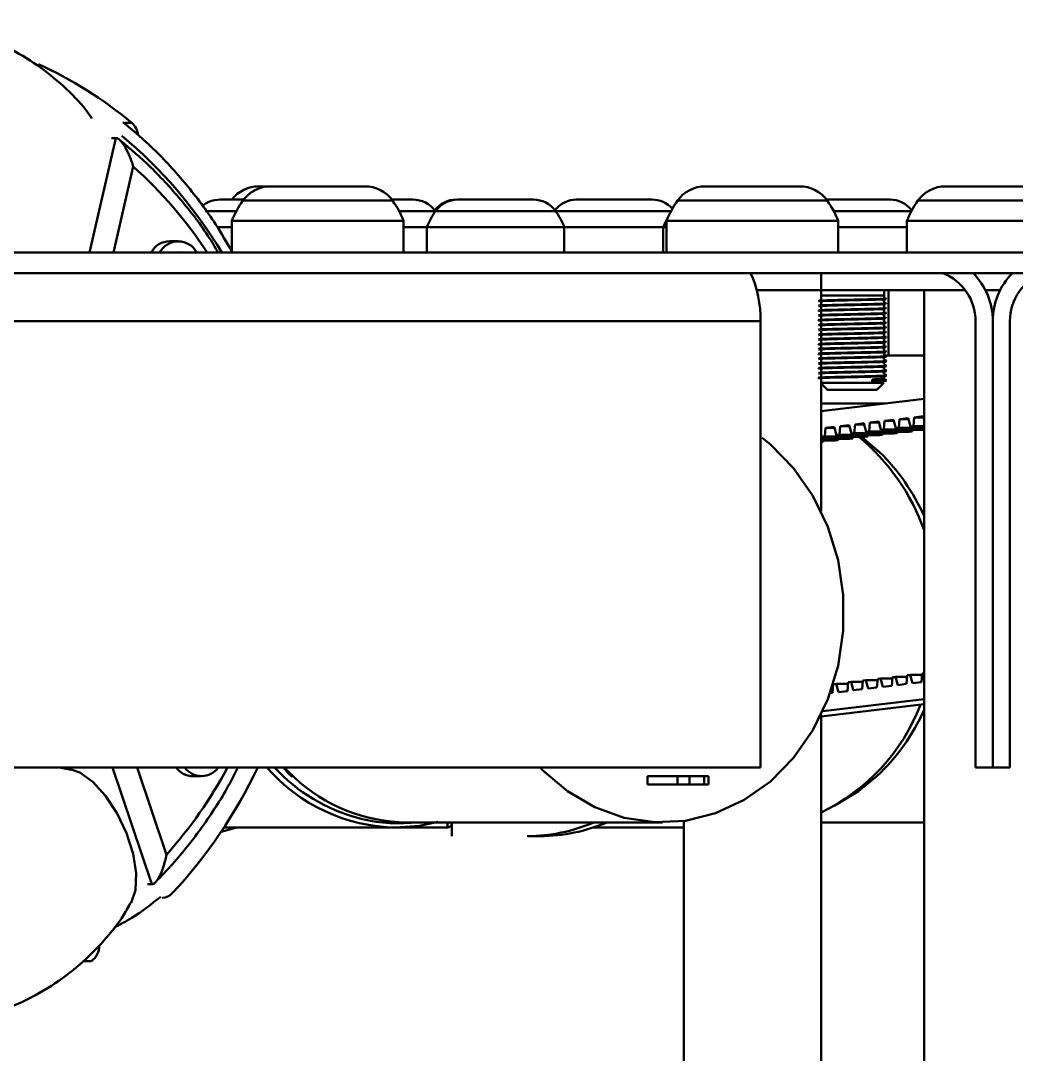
# Model space of a CAD drawing. Header units: millimetres. Extents: x 263 to 2983, y 441 to 2500.
# Drawn here: x 647.5 to 705.5, y 2439.4 to 2499.6 of the extents above; entities that cross this region are included whole.
import ezdxf

# ---------------------------------------------------------------- set-up
doc = ezdxf.new("R2010")
doc.units = ezdxf.units.MM
doc.header["$LTSCALE"] = 0.5
doc.layers.add('BOL', color=7, linetype='Continuous', lineweight=50)

msp = doc.modelspace()

# ---------------------------------------------------------------- linework, layer by layer
at = {"layer": 'BOL'}
for p, q in [((653.642, 2493.645), (654.011, 2493.645)), ((651.557, 2486.096), (653.085, 2492.766)), ((653.085, 2492.766), (652.835, 2492.766)), ((654.099, 2491.098), (652.953, 2486.096)), ((661.414, 2489.95), (662.101, 2489.95)), ((662.101, 2489.95), (662.163, 2489.95)), ((662.163, 2489.95), (665.424, 2489.95)), ((665.424, 2489.95), (667.58, 2489.95)), ((687.414, 2489.95), (689.606, 2489.95)), ((689.606, 2489.95), (692.838, 2489.95)), ((692.838, 2489.95), (692.894, 2489.95)), ((701.414, 2489.95), (703.606, 2489.95)), ((703.606, 2489.95), (706.838, 2489.95)), ((659.148, 2489.179), (659.175, 2489.179)), ((659.175, 2489.179), (660.523, 2489.179)), ((660.476, 2489.116), (669.204, 2489.116)), ((669.158, 2489.179), (670.388, 2489.179)), ((673.005, 2489.179), (673.031, 2489.179)), ((673.031, 2489.179), (675.537, 2489.179)), ((675.537, 2489.179), (677.388, 2489.179)), ((679.919, 2489.179), (680.406, 2489.179)), ((680.406, 2489.179), (683.489, 2489.179)), ((683.489, 2489.179), (684.303, 2489.179)), ((685.79, 2489.116), (694.518, 2489.116)), ((694.471, 2489.179), (697.345, 2489.179)), ((697.345, 2489.179), (698.159, 2489.179)), ((699.79, 2489.116), (708.518, 2489.116)), ((658.295, 2488.512), (660.1, 2488.512)), ((669.58, 2488.512), (671.688, 2488.512)), ((671.688, 2488.512), (671.705, 2488.512)), ((671.705, 2488.512), (678.688, 2488.512)), ((678.688, 2488.512), (684.305, 2488.512)), ((684.305, 2488.512), (685.414, 2488.512)), ((694.894, 2488.512), (698.162, 2488.512)), ((698.162, 2488.512), (699.414, 2488.512)), ((659.84, 2487.95), (659.84, 2486.096)), ((659.84, 2487.95), (669.84, 2487.95)), ((669.84, 2486.096), (669.84, 2487.95)), ((685.154, 2487.95), (685.154, 2486.096)), ((685.154, 2487.95), (695.154, 2487.95)), ((695.154, 2486.096), (695.154, 2487.95)), ((699.154, 2487.95), (699.154, 2486.096)), ((699.154, 2487.95), (709.154, 2487.95)), ((658.981, 2487.579), (659.84, 2487.579)), ((669.84, 2487.579), (671.197, 2487.579)), ((671.197, 2487.579), (671.197, 2486.096)), ((671.197, 2487.579), (679.197, 2487.579)), ((679.197, 2486.096), (679.197, 2487.579)), ((679.197, 2487.579), (684.625, 2487.579)), ((684.625, 2487.579), (684.967, 2487.579)), ((684.967, 2487.579), (684.967, 2486.096)), ((684.967, 2487.579), (685.154, 2487.579)), ((695.154, 2487.579), (698.482, 2487.579)), ((698.482, 2487.579), (699.154, 2487.579)), ((656.718, 2486.756), (656.219, 2486.756)), ((1174.154, 2486.096), (444.154, 2486.096)), ((656.871, 2486.123), (656.8, 2486.096)), ((656.898, 2486.096), (656.871, 2486.123)), ((1174.154, 2484.896), (444.154, 2484.896)), ((694.154, 2483.896), (694.154, 2484.896)), ((694.154, 2483.896), (690.411, 2483.896)), ((694.154, 2471.022), (694.154, 2483.896)), ((702.554, 2483.896), (694.154, 2483.896)), ((697.82, 2483.596), (694.154, 2483.596)), ((697.807, 2483.506), (697.807, 2483.576)), ((697.82, 2483.499), (697.807, 2483.507)), ((697.82, 2483.896), (697.82, 2480.096)), ((698.088, 2483.896), (698.088, 2480.096)), ((700.154, 2483.896), (700.154, 2283.896)), ((704.582, 2483.896), (703.741, 2483.896)), ((697.807, 2483.226), (697.807, 2483.296)), ((697.82, 2483.219), (697.807, 2483.227)), ((697.807, 2482.946), (697.807, 2483.016)), ((697.82, 2482.939), (697.807, 2482.947)), ((697.807, 2482.666), (697.807, 2482.736)), ((697.82, 2482.659), (697.807, 2482.667)), ((697.807, 2482.386), (697.807, 2482.456)), ((697.82, 2482.379), (697.807, 2482.387)), ((690.625, 2482.096), (616.756, 2482.096)), ((690.625, 2456.096), (690.625, 2482.096)), ((697.807, 2482.106), (697.807, 2482.176)), ((697.82, 2482.099), (697.807, 2482.107)), ((697.807, 2481.826), (697.807, 2481.896)), ((697.82, 2481.819), (697.807, 2481.827)), ((697.807, 2481.546), (697.807, 2481.616)), ((703.154, 2482.096), (703.154, 2456.096)), ((704.154, 2456.096), (704.154, 2482.096)), ((705.154, 2482.096), (705.154, 2456.096)), ((697.82, 2481.539), (697.807, 2481.547)), ((697.807, 2481.266), (697.807, 2481.336)), ((697.82, 2481.259), (697.807, 2481.267)), ((697.807, 2480.986), (697.807, 2481.056)), ((697.82, 2480.979), (697.807, 2480.987)), ((697.807, 2480.706), (697.807, 2480.776)), ((697.82, 2480.699), (697.807, 2480.707)), ((697.807, 2480.426), (697.807, 2480.496)), ((697.82, 2480.419), (697.807, 2480.427)), ((697.807, 2480.146), (697.807, 2480.216)), ((697.82, 2480.139), (697.807, 2480.147)), ((697.807, 2479.866), (697.807, 2479.936)), ((697.82, 2480.096), (698.088, 2480.096)), ((697.959, 2480.059), (697.895, 2480.096)), ((698.088, 2480.096), (700.154, 2480.096)), ((697.807, 2479.586), (697.807, 2479.656)), ((697.807, 2479.306), (697.807, 2479.376)), ((697.124, 2478.706), (697.124, 2478.496)), ((697.219, 2478.583), (697.219, 2478.618)), ((697.807, 2479.026), (697.807, 2479.096)), ((697.807, 2478.746), (697.807, 2478.816)), ((694.154, 2478.496), (697.124, 2478.496)), ((694.154, 2478.47), (694.527, 2478.096)), ((694.527, 2478.096), (696.873, 2478.096)), ((696.873, 2478.096), (697.407, 2478.096)), ((697.124, 2478.496), (697.807, 2478.496)), ((697.407, 2478.096), (697.807, 2478.496)), ((700.154, 2477.566), (694.154, 2476.853)), ((697.883, 2477.296), (694.154, 2477.296)), ((696.995, 2476.185), (696.952, 2475.677)), ((697.51, 2476.246), (696.995, 2476.185)), ((696.995, 2476.185), (697.526, 2476.185)), ((697.51, 2476.246), (697.641, 2475.759)), ((697.856, 2476.287), (697.814, 2475.78)), ((698.371, 2476.349), (697.856, 2476.287)), ((697.856, 2476.287), (698.388, 2476.287)), ((698.371, 2476.349), (698.503, 2475.862)), ((698.718, 2476.39), (698.675, 2475.882)), ((699.233, 2476.451), (698.718, 2476.39)), ((698.718, 2476.39), (699.249, 2476.39)), ((699.233, 2476.451), (699.364, 2475.964)), ((699.579, 2476.492), (699.537, 2475.984)), ((700.094, 2476.553), (699.579, 2476.492)), ((699.579, 2476.492), (700.111, 2476.492)), ((700.094, 2476.553), (700.154, 2476.333)), ((694.41, 2475.878), (694.368, 2475.371)), ((694.925, 2475.94), (694.41, 2475.878)), ((694.41, 2475.878), (694.942, 2475.878)), ((694.925, 2475.94), (695.057, 2475.452)), ((695.272, 2475.981), (695.229, 2475.473)), ((695.787, 2476.042), (695.272, 2475.981)), ((695.272, 2475.981), (695.803, 2475.981)), ((695.787, 2476.042), (695.918, 2475.555)), ((695.918, 2475.555), (696.091, 2475.575)), ((696.133, 2476.083), (696.091, 2475.575)), ((696.091, 2475.575), (698.591, 2475.575)), ((696.648, 2476.144), (696.133, 2476.083)), ((696.133, 2476.083), (696.665, 2476.083)), ((696.648, 2476.144), (696.78, 2475.657)), ((696.78, 2475.657), (696.952, 2475.677)), ((696.78, 2475.657), (699.28, 2475.657)), ((696.952, 2475.677), (699.452, 2475.677)), ((697.641, 2475.759), (697.814, 2475.78)), ((697.641, 2475.759), (700.141, 2475.759)), ((697.814, 2475.78), (700.154, 2475.78)), ((698.418, 2475.555), (698.591, 2475.575)), ((698.503, 2475.862), (698.675, 2475.882)), ((698.503, 2475.862), (700.154, 2475.862)), ((698.598, 2475.657), (698.591, 2475.575)), ((698.675, 2475.882), (700.154, 2475.882)), ((699.28, 2475.657), (699.452, 2475.677)), ((699.364, 2475.964), (699.537, 2475.984)), ((699.364, 2475.964), (700.154, 2475.964)), ((699.459, 2475.759), (699.452, 2475.677)), ((699.537, 2475.984), (700.154, 2475.984)), ((700.141, 2475.759), (700.154, 2475.761)), ((694.154, 2475.504), (694.195, 2475.35)), ((694.154, 2475.268), (696.006, 2475.268)), ((694.154, 2475.248), (695.834, 2475.248)), ((694.154, 2475.166), (695.145, 2475.166)), ((694.154, 2475.146), (694.972, 2475.146)), ((694.154, 2475.064), (694.283, 2475.064)), ((694.154, 2475.048), (694.283, 2475.064)), ((694.195, 2475.35), (694.368, 2475.371)), ((694.195, 2475.35), (696.695, 2475.35)), ((694.29, 2475.146), (694.283, 2475.064)), ((694.368, 2475.371), (696.868, 2475.371)), ((694.972, 2475.146), (695.145, 2475.166)), ((695.057, 2475.452), (695.229, 2475.473)), ((695.057, 2475.452), (697.557, 2475.452)), ((695.152, 2475.248), (695.145, 2475.166)), ((695.229, 2475.473), (697.729, 2475.473)), ((695.834, 2475.248), (696.006, 2475.268)), ((695.918, 2475.555), (698.418, 2475.555)), ((696.013, 2475.35), (696.006, 2475.268)), ((696.513, 2475.35), (697.559, 2474.462)), ((696.695, 2475.35), (696.868, 2475.371)), ((696.875, 2475.452), (696.868, 2475.371)), ((697.557, 2475.452), (697.729, 2475.473)), ((697.736, 2475.555), (697.729, 2475.473)), ((696.548, 2460.651), (696.59, 2461.159)), ((696.763, 2461.179), (696.59, 2461.159)), ((696.894, 2460.692), (696.763, 2461.179)), ((696.763, 2461.179), (697.445, 2461.179)), ((697.409, 2460.753), (697.452, 2461.261)), ((697.624, 2461.281), (697.452, 2461.261)), ((697.756, 2460.794), (697.624, 2461.281)), ((697.624, 2461.281), (698.306, 2461.281)), ((698.271, 2460.855), (698.313, 2461.363)), ((698.486, 2461.384), (698.313, 2461.363)), ((698.617, 2460.897), (698.486, 2461.384)), ((698.486, 2461.384), (699.168, 2461.384)), ((699.132, 2460.958), (699.175, 2461.465)), ((699.347, 2461.486), (699.175, 2461.465)), ((699.479, 2460.999), (699.347, 2461.486)), ((699.347, 2461.486), (700.029, 2461.486)), ((699.994, 2461.06), (700.036, 2461.568)), ((700.154, 2461.582), (700.036, 2461.568)), ((694.825, 2460.446), (694.867, 2460.954)), ((694.831, 2460.872), (694.861, 2460.872)), ((695.04, 2460.975), (694.867, 2460.954)), ((695.171, 2460.487), (695.04, 2460.975)), ((695.04, 2460.975), (695.722, 2460.975)), ((695.171, 2460.487), (695.686, 2460.549)), ((695.686, 2460.549), (695.729, 2461.056)), ((695.901, 2461.077), (695.729, 2461.056)), ((696.033, 2460.59), (695.901, 2461.077)), ((695.901, 2461.077), (696.584, 2461.077)), ((696.033, 2460.59), (696.548, 2460.651)), ((696.894, 2460.692), (697.409, 2460.753)), ((697.756, 2460.794), (698.271, 2460.855)), ((698.617, 2460.897), (699.132, 2460.958)), ((699.479, 2460.999), (699.994, 2461.06)), ((694.249, 2459.373), (700.154, 2460.074)), ((694.68, 2460.429), (694.825, 2460.446)), ((694.154, 2459.065), (700.154, 2459.777)), ((694.154, 2283.896), (694.154, 2459.17)), ((690.625, 2456.096), (612.683, 2456.096)), ((650.482, 2455.953), (649.806, 2456.096)), ((655.176, 2449.289), (652.892, 2456.096)), ((654.321, 2456.096), (656.027, 2451.012)), ((703.154, 2456.096), (704.154, 2456.096)), ((705.154, 2456.096), (704.154, 2456.096)), ((657.571, 2455.586), (658.072, 2455.586)), ((684.052, 2455.596), (684.052, 2455.096)), ((685.802, 2455.596), (684.052, 2455.596)), ((685.802, 2455.096), (684.052, 2455.096)), ((685.802, 2455.096), (685.802, 2455.596)), ((685.802, 2455.596), (686.485, 2455.596)), ((686.485, 2455.096), (685.802, 2455.096)), ((686.485, 2455.596), (686.485, 2455.096)), ((687.351, 2455.596), (686.485, 2455.596)), ((686.485, 2455.096), (687.351, 2455.096)), ((687.351, 2455.096), (687.351, 2455.596)), ((687.351, 2455.596), (687.601, 2455.596)), ((687.601, 2455.096), (687.351, 2455.096)), ((687.601, 2455.096), (687.601, 2455.596)), ((670.018, 2452.896), (684.918, 2452.896)), ((672.404, 2452.596), (672.404, 2452.896)), ((672.654, 2452.096), (672.654, 2452.846)), ((686.154, 2452.98), (686.154, 2283.896)), ((694.154, 2452.896), (700.154, 2452.896)), ((659.38, 2452.596), (669.393, 2452.596)), ((669.393, 2452.596), (672.404, 2452.596)), ((677.039, 2452.096), (677.789, 2452.096)), ((680.882, 2452.596), (686.154, 2452.596)), ((655.176, 2449.289), (654.926, 2449.289)), ((651.663, 2444.818), (651.187, 2444.818))]:
    msp.add_line(p, q, dxfattribs=at)
at = {"layer": 'BOL', "flags": 128}
for points in [[(690.719, 2475.293), (691.201, 2474.905), (692.546, 2473.538), (693.672, 2471.928), (694.546, 2470.121), (695.143, 2468.17), (695.446, 2466.131), (695.446, 2464.061), (695.143, 2462.022), (694.546, 2460.071), (693.672, 2458.264), (692.546, 2456.654), (691.201, 2455.287), (689.675, 2454.202), (688.012, 2453.431), (686.26, 2452.995), (684.47, 2452.907), (682.692, 2453.17), (680.979, 2453.776), (679.379, 2454.707), (677.938, 2455.938), (677.785, 2456.096)], [(650.476, 2455.986), (650.994, 2455.797), (651.747, 2455.26), (652.488, 2454.445), (653.159, 2453.416), (653.704, 2452.258), (654.081, 2451.065), (654.257, 2449.932), (654.22, 2448.953), (653.971, 2448.205), (653.965, 2448.194)], [(662.885, 2456.096), (663.038, 2455.938), (663.482, 2455.511)], [(697.411, 2455.59), (696.329, 2454.707), (694.923, 2453.868)], [(671.849, 2452.922), (670.768, 2452.697), (669.393, 2452.596)], [(659.214, 2452.346), (659.782, 2452.494), (660.111, 2452.596)]]:
    msp.add_lwpolyline(points, dxfattribs=at)
at = {"layer": 'BOL'}
for centre, radius, start, end in [((638.452, 2474.981), 24.299, 50.18468, 65.37882), ((653.325, 2492.856), 1.046, 4.62304, 48.95039), ((636.424, 2472.436), 26.604, 30.89329, 50.27444), ((637.358, 2472.361), 25.126, 33.13536, 48.22014), ((661.414, 2487.95), 2, 90, 142.07448), ((662.101, 2487.95), 2, 90, 144.30754), ((667.58, 2487.95), 2, 35.69246, 90), ((687.414, 2487.95), 2, 90, 144.30754), ((692.894, 2487.95), 2, 35.69246, 90), ((701.414, 2487.95), 2, 90, 144.30754), ((659.148, 2487.579), 1.6, 90, 130.46356), ((664.84, 2485.981), 5.373, 144.30754, 158.51369), ((664.84, 2485.981), 5.373, 21.48631, 35.69246), ((670.388, 2487.579), 1.6, 35.69246, 90), ((672.919, 2487.579), 1.6, 90, 142.26733), ((673.005, 2487.579), 1.6, 90, 144.30754), ((677.388, 2487.579), 1.6, 35.69246, 90), ((679.919, 2487.579), 1.6, 90, 142.26734), ((684.303, 2487.579), 1.6, 42.07514, 90), ((690.154, 2485.981), 5.373, 144.30754, 158.51369), ((690.154, 2485.981), 5.373, 21.48631, 35.69246), ((698.159, 2487.579), 1.6, 37.25808, 90), ((704.154, 2485.981), 5.373, 144.30754, 158.51369), ((675.197, 2486.004), 4.299, 144.30754, 158.51369), ((675.197, 2486.004), 4.299, 21.48631, 35.69246), ((688.967, 2486.004), 4.299, 150.64166, 158.51369), ((656.244, 2485.507), 1.25, 91.18898, 151.76107), ((656.718, 2485.527), 1.218, 27.87511, 152.12489), ((684.105, 2482.223), 6.521, 358.88234, 24.19759), ((700.154, 2482.096), 3, 0, 68.96053), ((700.154, 2482.096), 4, 0, 44.427), ((708.154, 2482.096), 4, 135.573, 180), ((708.154, 2482.096), 3, 111.03947, 180), ((688.522, 2465.832), 12.327, 19.32694, 50.54538), ((689.157, 2465.834), 12.044, 24.06703, 45.76172), ((689.131, 2463.93), 11.598, 295.66385, 338.89069), ((689.183, 2464.344), 12.014, 313.22713, 335.94639), ((636.528, 2468.466), 26.17, 318.16762, 331.79051), ((635.227, 2468.483), 28.909, 317.00093, 334.62925), ((657.592, 2456.815), 1.23, 214.72078, 269.03406), ((658.072, 2456.797), 1.202, 215.68196, 324.31804), ((669.551, 2462.748), 10.153, 220.93143, 269.10812), ((669.894, 2463.099), 10.314, 222.7607, 255.06007), ((670.099, 2462.573), 9.677, 226.86544, 269.52552), ((669.519, 2462.083), 9.236, 255.68346, 275.94689), ((672.404, 2452.846), 0.25, 270, 0), ((677.024, 2462.019), 9.923, 270.08704, 293.16397), ((677.774, 2462.019), 9.923, 270.08715, 293.16386), ((655.776, 2449.302), 0.8, 270.54086, 317.9918), ((651.067, 2445.668), 1.038, 305.02696, 2.73886)]:
    msp.add_arc(centre, radius, start, end, dxfattribs=at)
for points, knots in [([(651.687, 2493.91), (651.573, 2494.074), (651.107, 2494.748), (650.045, 2495.814), (648.522, 2497.05), (646.733, 2498.11), (644.753, 2498.925), (642.653, 2499.438), (640.583, 2499.637), (638.607, 2499.534), (637.064, 2499.282), (636.235, 2498.994), (635.984, 2498.907)], [0, 0, 0, 0, 0.035347, 0.144584, 0.256516, 0.370026, 0.495511, 0.616918, 0.733798, 0.846098, 0.953574, 1, 1, 1, 1]), ([(653.623, 2493.616), (653.62, 2493.619), (653.593, 2493.661), (653.542, 2493.654), (653.494, 2493.647)], [0, 0, 0, 0, 0.078007, 1, 1, 1, 1]), ([(659.84, 2486.157), (659.532, 2486.693), (658.738, 2488.073), (657.201, 2490.08), (655.437, 2492.05), (654.171, 2493.129), (653.613, 2493.604)], [0, 0, 0, 0, 0.185624, 0.477856, 0.769954, 1, 1, 1, 1]), ([(654.099, 2491.098), (654.098, 2491.1), (654.029, 2491.335), (653.874, 2491.766), (653.609, 2492.283), (653.382, 2492.586), (653.213, 2492.738), (653.128, 2492.756), (653.085, 2492.766)], [0, 0, 0, 0, 0.002977, 0.336045, 0.617214, 0.785564, 0.892352, 1, 1, 1, 1]), ([(659.065, 2486.061), (658.863, 2486.402), (658.178, 2487.558), (656.775, 2489.324), (655.003, 2491.239), (653.727, 2492.298), (653.149, 2492.778)], [0, 0, 0, 0, 0.128869, 0.436641, 0.744265, 1, 1, 1, 1]), ([(694.014, 2483.281), (694.016, 2483.283), (694.02, 2483.292), (694.346, 2483.307), (694.929, 2483.325), (695.701, 2483.341), (696.519, 2483.361), (697.233, 2483.378), (697.723, 2483.394), (697.962, 2483.409), (697.935, 2483.416), (697.927, 2483.419)], [0, 0, 0, 0, 0.0650715, 0.1909296, 0.3176065, 0.4456014, 0.5788125, 0.7090209, 0.8268317, 0.9480962, 1, 1, 1, 1]), ([(694.007, 2483.243), (694.008, 2483.247), (694.009, 2483.256), (694.344, 2483.272), (694.93, 2483.29), (695.7, 2483.306), (696.521, 2483.326), (697.227, 2483.343), (697.744, 2483.359), (697.872, 2483.371), (697.936, 2483.377)], [0, 0, 0, 0, 0.085246, 0.215627, 0.346855, 0.47945, 0.617447, 0.752334, 0.874378, 1, 1, 1, 1]), ([(694.007, 2482.963), (694.008, 2482.967), (694.009, 2482.976), (694.344, 2482.992), (694.93, 2483.01), (695.7, 2483.026), (696.523, 2483.046), (697.222, 2483.063), (697.679, 2483.077), (697.783, 2483.085), (697.82, 2483.089)], [0, 0, 0, 0, 0.090591, 0.229144, 0.3686, 0.509506, 0.656155, 0.799498, 0.929193, 1, 1, 1, 1]), ([(694.007, 2482.683), (694.008, 2482.687), (694.009, 2482.696), (694.344, 2482.712), (694.93, 2482.73), (695.7, 2482.746), (696.523, 2482.766), (697.222, 2482.783), (697.679, 2482.797), (697.783, 2482.805), (697.82, 2482.809)], [0, 0, 0, 0, 0.0905906, 0.2291445, 0.3685998, 0.5095061, 0.6561548, 0.7994978, 0.9291927, 1, 1, 1, 1]), ([(694.014, 2483.001), (694.016, 2483.003), (694.02, 2483.012), (694.346, 2483.027), (694.929, 2483.045), (695.701, 2483.061), (696.519, 2483.081), (697.233, 2483.098), (697.723, 2483.114), (697.962, 2483.129), (697.935, 2483.136), (697.927, 2483.139)], [0, 0, 0, 0, 0.065062, 0.190902, 0.31756, 0.445536, 0.578728, 0.708917, 0.826711, 0.947958, 1, 1, 1, 1]), ([(694.014, 2482.721), (694.016, 2482.723), (694.02, 2482.732), (694.346, 2482.747), (694.929, 2482.765), (695.701, 2482.781), (696.519, 2482.801), (697.233, 2482.818), (697.723, 2482.834), (697.963, 2482.849), (697.935, 2482.856), (697.927, 2482.859)], [0, 0, 0, 0, 0.065052, 0.190874, 0.317514, 0.445471, 0.578644, 0.708814, 0.82659, 0.947819, 1, 1, 1, 1]), ([(694.007, 2482.403), (694.008, 2482.407), (694.009, 2482.416), (694.344, 2482.432), (694.93, 2482.45), (695.7, 2482.466), (696.523, 2482.486), (697.222, 2482.503), (697.679, 2482.517), (697.783, 2482.525), (697.82, 2482.529)], [0, 0, 0, 0, 0.090591, 0.229144, 0.3686, 0.509506, 0.656155, 0.799498, 0.929193, 1, 1, 1, 1]), ([(694.007, 2482.123), (694.008, 2482.127), (694.009, 2482.136), (694.344, 2482.152), (694.93, 2482.17), (695.7, 2482.186), (696.523, 2482.206), (697.222, 2482.223), (697.679, 2482.237), (697.783, 2482.245), (697.82, 2482.249)], [0, 0, 0, 0, 0.0905906, 0.2291444, 0.3685997, 0.5095062, 0.6561548, 0.7994979, 0.9291928, 1, 1, 1, 1]), ([(694.014, 2482.441), (694.016, 2482.443), (694.02, 2482.452), (694.346, 2482.467), (694.929, 2482.485), (695.701, 2482.501), (696.519, 2482.521), (697.233, 2482.538), (697.723, 2482.554), (697.963, 2482.569), (697.935, 2482.576), (697.927, 2482.579)], [0, 0, 0, 0, 0.065043, 0.190846, 0.317467, 0.445406, 0.578559, 0.708711, 0.82647, 0.947681, 1, 1, 1, 1]), ([(694.014, 2482.161), (694.016, 2482.163), (694.02, 2482.172), (694.346, 2482.187), (694.929, 2482.205), (695.701, 2482.221), (696.519, 2482.241), (697.233, 2482.258), (697.723, 2482.274), (697.963, 2482.289), (697.935, 2482.296), (697.927, 2482.299)], [0, 0, 0, 0, 0.065033, 0.190818, 0.317421, 0.445341, 0.578475, 0.708607, 0.826349, 0.947543, 1, 1, 1, 1]), ([(694.007, 2481.843), (694.008, 2481.847), (694.009, 2481.856), (694.344, 2481.872), (694.93, 2481.89), (695.7, 2481.906), (696.523, 2481.926), (697.222, 2481.943), (697.679, 2481.957), (697.783, 2481.965), (697.82, 2481.969)], [0, 0, 0, 0, 0.090591, 0.229144, 0.3686, 0.509506, 0.656155, 0.799498, 0.929193, 1, 1, 1, 1]), ([(694.007, 2481.563), (694.008, 2481.567), (694.009, 2481.576), (694.344, 2481.592), (694.93, 2481.61), (695.7, 2481.626), (696.523, 2481.646), (697.222, 2481.663), (697.679, 2481.677), (697.783, 2481.685), (697.82, 2481.689)], [0, 0, 0, 0, 0.0905906, 0.2291445, 0.3685998, 0.5095061, 0.6561548, 0.7994978, 0.9291927, 1, 1, 1, 1]), ([(694.014, 2481.881), (694.016, 2481.883), (694.02, 2481.892), (694.346, 2481.907), (694.929, 2481.925), (695.701, 2481.941), (696.519, 2481.961), (697.233, 2481.978), (697.723, 2481.994), (697.963, 2482.009), (697.935, 2482.016), (697.927, 2482.019)], [0, 0, 0, 0, 0.065024, 0.19079, 0.317375, 0.445276, 0.57839, 0.708504, 0.826229, 0.947405, 1, 1, 1, 1]), ([(694.014, 2481.601), (694.016, 2481.603), (694.02, 2481.612), (694.346, 2481.627), (694.929, 2481.645), (695.701, 2481.661), (696.519, 2481.681), (697.233, 2481.698), (697.723, 2481.714), (697.963, 2481.729), (697.935, 2481.736), (697.927, 2481.739)], [0, 0, 0, 0, 0.065015, 0.190762, 0.317328, 0.445211, 0.578306, 0.708401, 0.826108, 0.947267, 1, 1, 1, 1]), ([(694.007, 2481.283), (694.008, 2481.287), (694.009, 2481.296), (694.344, 2481.312), (694.93, 2481.33), (695.7, 2481.346), (696.523, 2481.366), (697.222, 2481.383), (697.679, 2481.397), (697.783, 2481.405), (697.82, 2481.409)], [0, 0, 0, 0, 0.090591, 0.229144, 0.3686, 0.509506, 0.656155, 0.799498, 0.929193, 1, 1, 1, 1]), ([(694.007, 2481.003), (694.008, 2481.007), (694.009, 2481.016), (694.344, 2481.032), (694.93, 2481.05), (695.7, 2481.066), (696.521, 2481.086), (697.227, 2481.103), (697.744, 2481.119), (697.872, 2481.131), (697.936, 2481.137)], [0, 0, 0, 0, 0.085246, 0.215627, 0.346855, 0.47945, 0.617447, 0.752334, 0.874378, 1, 1, 1, 1]), ([(694.014, 2481.321), (694.016, 2481.323), (694.02, 2481.332), (694.346, 2481.347), (694.929, 2481.365), (695.701, 2481.381), (696.519, 2481.401), (697.233, 2481.418), (697.723, 2481.434), (697.963, 2481.449), (697.935, 2481.456), (697.927, 2481.459)], [0, 0, 0, 0, 0.065005, 0.190735, 0.317282, 0.445147, 0.578222, 0.708297, 0.825988, 0.947128, 1, 1, 1, 1]), ([(694.014, 2481.041), (694.016, 2481.043), (694.02, 2481.052), (694.346, 2481.067), (694.929, 2481.085), (695.701, 2481.101), (696.519, 2481.121), (697.233, 2481.138), (697.723, 2481.154), (697.963, 2481.169), (697.935, 2481.177), (697.927, 2481.179)], [0, 0, 0, 0, 0.0649955, 0.1907068, 0.3172359, 0.4450816, 0.5781373, 0.7081938, 0.8258672, 0.9469903, 1, 1, 1, 1]), ([(694.007, 2480.723), (694.008, 2480.727), (694.009, 2480.736), (694.344, 2480.752), (694.93, 2480.77), (695.7, 2480.786), (696.523, 2480.806), (697.222, 2480.823), (697.679, 2480.837), (697.783, 2480.845), (697.82, 2480.849)], [0, 0, 0, 0, 0.09059, 0.229144, 0.3686, 0.509506, 0.656155, 0.799498, 0.929193, 1, 1, 1, 1]), ([(694.007, 2480.443), (694.008, 2480.447), (694.009, 2480.456), (694.344, 2480.472), (694.93, 2480.49), (695.7, 2480.506), (696.523, 2480.526), (697.222, 2480.543), (697.679, 2480.557), (697.783, 2480.565), (697.82, 2480.569)], [0, 0, 0, 0, 0.0905906, 0.2291445, 0.3685998, 0.5095061, 0.6561548, 0.7994978, 0.9291927, 1, 1, 1, 1]), ([(694.014, 2480.761), (694.016, 2480.763), (694.02, 2480.772), (694.346, 2480.787), (694.929, 2480.805), (695.701, 2480.821), (696.519, 2480.841), (697.233, 2480.858), (697.723, 2480.874), (697.963, 2480.889), (697.935, 2480.897), (697.927, 2480.899)], [0, 0, 0, 0, 0.064986, 0.190679, 0.31719, 0.445017, 0.578053, 0.708091, 0.825747, 0.946852, 1, 1, 1, 1]), ([(694.014, 2480.481), (694.016, 2480.483), (694.02, 2480.492), (694.346, 2480.507), (694.929, 2480.525), (695.701, 2480.541), (696.519, 2480.561), (697.233, 2480.578), (697.723, 2480.594), (697.963, 2480.609), (697.935, 2480.617), (697.927, 2480.619)], [0, 0, 0, 0, 0.064977, 0.190651, 0.317143, 0.444952, 0.577969, 0.707987, 0.825626, 0.946714, 1, 1, 1, 1]), ([(694.007, 2480.163), (694.008, 2480.167), (694.009, 2480.176), (694.344, 2480.192), (694.93, 2480.21), (695.7, 2480.226), (696.521, 2480.246), (697.227, 2480.263), (697.744, 2480.279), (697.872, 2480.291), (697.936, 2480.297)], [0, 0, 0, 0, 0.085246, 0.215627, 0.346856, 0.47945, 0.617447, 0.752334, 0.874378, 1, 1, 1, 1]), ([(694.007, 2479.883), (694.008, 2479.887), (694.009, 2479.896), (694.344, 2479.912), (694.93, 2479.93), (695.7, 2479.946), (696.519, 2479.966), (697.234, 2479.983), (697.722, 2479.999), (697.961, 2480.014), (697.935, 2480.021), (697.927, 2480.023)], [0, 0, 0, 0, 0.081153, 0.205273, 0.3302, 0.456427, 0.587798, 0.716208, 0.832391, 0.951981, 1, 1, 1, 1]), ([(694.014, 2480.201), (694.016, 2480.203), (694.02, 2480.212), (694.346, 2480.227), (694.929, 2480.245), (695.701, 2480.261), (696.519, 2480.281), (697.233, 2480.298), (697.723, 2480.314), (697.963, 2480.329), (697.935, 2480.337), (697.927, 2480.339)], [0, 0, 0, 0, 0.064967, 0.190623, 0.317097, 0.444887, 0.577885, 0.707884, 0.825506, 0.946576, 1, 1, 1, 1]), ([(694.014, 2479.921), (694.016, 2479.923), (694.02, 2479.932), (694.346, 2479.947), (694.929, 2479.965), (695.701, 2479.981), (696.519, 2480.001), (697.233, 2480.018), (697.723, 2480.034), (697.963, 2480.049), (697.935, 2480.057), (697.927, 2480.059)], [0, 0, 0, 0, 0.064962, 0.190609, 0.317073, 0.444852, 0.57784, 0.707829, 0.825442, 0.946503, 1, 1, 1, 1]), ([(697.959, 2479.779), (697.933, 2479.794), (697.883, 2479.823), (697.833, 2479.852), (697.807, 2479.867)], [0, 0, 0, 0, 0.500106, 1, 1, 1, 1]), ([(694.007, 2479.603), (694.008, 2479.607), (694.009, 2479.616), (694.344, 2479.632), (694.93, 2479.65), (695.7, 2479.666), (696.519, 2479.686), (697.234, 2479.703), (697.722, 2479.719), (697.961, 2479.734), (697.935, 2479.741), (697.927, 2479.743)], [0, 0, 0, 0, 0.0811412, 0.205243, 0.3301521, 0.4563609, 0.5877132, 0.7161045, 0.8322713, 0.9518435, 1, 1, 1, 1]), ([(694.007, 2479.323), (694.008, 2479.327), (694.009, 2479.336), (694.344, 2479.352), (694.93, 2479.37), (695.7, 2479.386), (696.519, 2479.406), (697.234, 2479.423), (697.722, 2479.439), (697.961, 2479.454), (697.935, 2479.461), (697.927, 2479.463)], [0, 0, 0, 0, 0.081129, 0.205212, 0.330102, 0.456291, 0.587623, 0.715994, 0.832143, 0.951697, 1, 1, 1, 1]), ([(694.007, 2479.043), (694.008, 2479.047), (694.009, 2479.056), (694.344, 2479.072), (694.93, 2479.09), (695.7, 2479.106), (696.519, 2479.126), (697.234, 2479.143), (697.722, 2479.159), (697.961, 2479.174), (697.935, 2479.181), (697.927, 2479.183)], [0, 0, 0, 0, 0.081116, 0.20518, 0.330051, 0.456221, 0.587533, 0.715885, 0.832016, 0.951551, 1, 1, 1, 1]), ([(694.014, 2479.641), (694.016, 2479.643), (694.02, 2479.652), (694.346, 2479.667), (694.929, 2479.685), (695.701, 2479.701), (696.519, 2479.721), (697.233, 2479.738), (697.723, 2479.754), (697.963, 2479.769), (697.935, 2479.777), (697.927, 2479.779)], [0, 0, 0, 0, 0.064962, 0.190609, 0.317073, 0.444852, 0.57784, 0.707829, 0.825442, 0.946503, 1, 1, 1, 1]), ([(694.014, 2479.361), (694.016, 2479.363), (694.02, 2479.372), (694.346, 2479.387), (694.929, 2479.405), (695.701, 2479.421), (696.519, 2479.441), (697.233, 2479.458), (697.723, 2479.474), (697.963, 2479.489), (697.935, 2479.497), (697.927, 2479.499)], [0, 0, 0, 0, 0.064962, 0.190609, 0.317073, 0.444852, 0.57784, 0.707829, 0.825442, 0.946503, 1, 1, 1, 1]), ([(694.014, 2479.081), (694.016, 2479.083), (694.02, 2479.092), (694.346, 2479.107), (694.929, 2479.125), (695.701, 2479.141), (696.519, 2479.161), (697.233, 2479.178), (697.723, 2479.194), (697.963, 2479.209), (697.935, 2479.217), (697.927, 2479.219)], [0, 0, 0, 0, 0.064962, 0.190609, 0.317073, 0.444852, 0.57784, 0.707829, 0.825442, 0.946503, 1, 1, 1, 1]), ([(697.959, 2479.499), (697.933, 2479.514), (697.883, 2479.543), (697.833, 2479.572), (697.807, 2479.587)], [0, 0, 0, 0, 0.500372, 1, 1, 1, 1]), ([(697.959, 2479.219), (697.933, 2479.234), (697.883, 2479.263), (697.833, 2479.292), (697.807, 2479.307)], [0, 0, 0, 0, 0.500468, 1, 1, 1, 1]), ([(694.007, 2478.763), (694.008, 2478.767), (694.009, 2478.776), (694.344, 2478.792), (694.93, 2478.81), (695.7, 2478.826), (696.519, 2478.846), (697.234, 2478.863), (697.722, 2478.879), (697.961, 2478.894), (697.935, 2478.901), (697.927, 2478.903)], [0, 0, 0, 0, 0.081105, 0.20515, 0.330003, 0.456155, 0.587448, 0.715782, 0.831896, 0.951414, 1, 1, 1, 1]), ([(694.014, 2478.801), (694.016, 2478.803), (694.02, 2478.812), (694.346, 2478.827), (694.929, 2478.845), (695.701, 2478.861), (696.519, 2478.881), (697.233, 2478.898), (697.723, 2478.914), (697.963, 2478.929), (697.935, 2478.937), (697.927, 2478.939)], [0, 0, 0, 0, 0.064962, 0.190609, 0.317073, 0.444852, 0.57784, 0.707829, 0.825442, 0.946503, 1, 1, 1, 1]), ([(697.124, 2478.706), (697.28, 2478.711), (697.597, 2478.722), (697.811, 2478.736), (697.785, 2478.744), (697.777, 2478.746)], [0, 0, 0, 0, 0.401801, 0.815405, 1, 1, 1, 1]), ([(697.219, 2478.618), (697.201, 2478.635), (697.17, 2478.664), (697.138, 2478.693), (697.124, 2478.706)], [0, 0, 0, 0, 0.559981, 1, 1, 1, 1]), ([(697.124, 2478.496), (697.142, 2478.512), (697.173, 2478.541), (697.205, 2478.571), (697.219, 2478.583)], [0, 0, 0, 0, 0.559981, 1, 1, 1, 1]), ([(697.219, 2478.618), (697.388, 2478.624), (697.732, 2478.634), (697.962, 2478.649), (697.935, 2478.657), (697.927, 2478.659)], [0, 0, 0, 0, 0.402548, 0.816897, 1, 1, 1, 1]), ([(697.219, 2478.583), (697.388, 2478.589), (697.731, 2478.599), (697.961, 2478.614), (697.935, 2478.621), (697.927, 2478.623)], [0, 0, 0, 0, 0.408402, 0.828775, 1, 1, 1, 1]), ([(697.959, 2478.939), (697.933, 2478.954), (697.883, 2478.983), (697.833, 2479.012), (697.807, 2479.027)], [0, 0, 0, 0, 0.5007072, 1, 1, 1, 1]), ([(697.959, 2478.659), (697.933, 2478.674), (697.883, 2478.703), (697.833, 2478.732), (697.807, 2478.747)], [0, 0, 0, 0, 0.50089, 1, 1, 1, 1]), ([(655.254, 2449.276), (655.596, 2449.627), (656.577, 2450.632), (658.04, 2452.477), (659.346, 2454.415), (659.974, 2455.682), (660.18, 2456.096)], [0, 0, 0, 0, 0.177057, 0.508196, 0.839577, 1, 1, 1, 1]), ([(662.842, 2456.096), (662.995, 2455.902), (663.151, 2455.706), (663.343, 2455.559), (663.346, 2455.557)], [0, 0, 0, 0, 0.986245, 1, 1, 1, 1]), ([(655.176, 2449.289), (655.218, 2449.299), (655.302, 2449.318), (655.456, 2449.475), (655.653, 2449.789), (655.867, 2450.323), (655.98, 2450.768), (656.027, 2451.01), (656.027, 2451.012)], [0, 0, 0, 0, 0.1076, 0.214419, 0.382754, 0.663941, 0.997033, 1, 1, 1, 1]), ([(652.965, 2446.76), (653.317, 2446.942), (654.286, 2447.442), (655.145, 2448.129), (655.693, 2448.566)], [0, 0, 0, 0, 0.36268, 1, 1, 1, 1]), ([(639.469, 2441.183), (640.101, 2441.119), (641.386, 2440.99), (643.37, 2441.136), (645.416, 2441.556), (647.435, 2442.292), (649.334, 2443.324), (651.001, 2444.567), (652.399, 2445.967), (653.386, 2447.202), (653.819, 2447.986), (653.956, 2448.235)], [0, 0, 0, 0, 0.112896, 0.22931, 0.347158, 0.476615, 0.601772, 0.722245, 0.837994, 0.948753, 1, 1, 1, 1])]:
    msp.add_open_spline(points, degree=3, knots=knots, dxfattribs=at)

doc.saveas('drawing.dxf')
